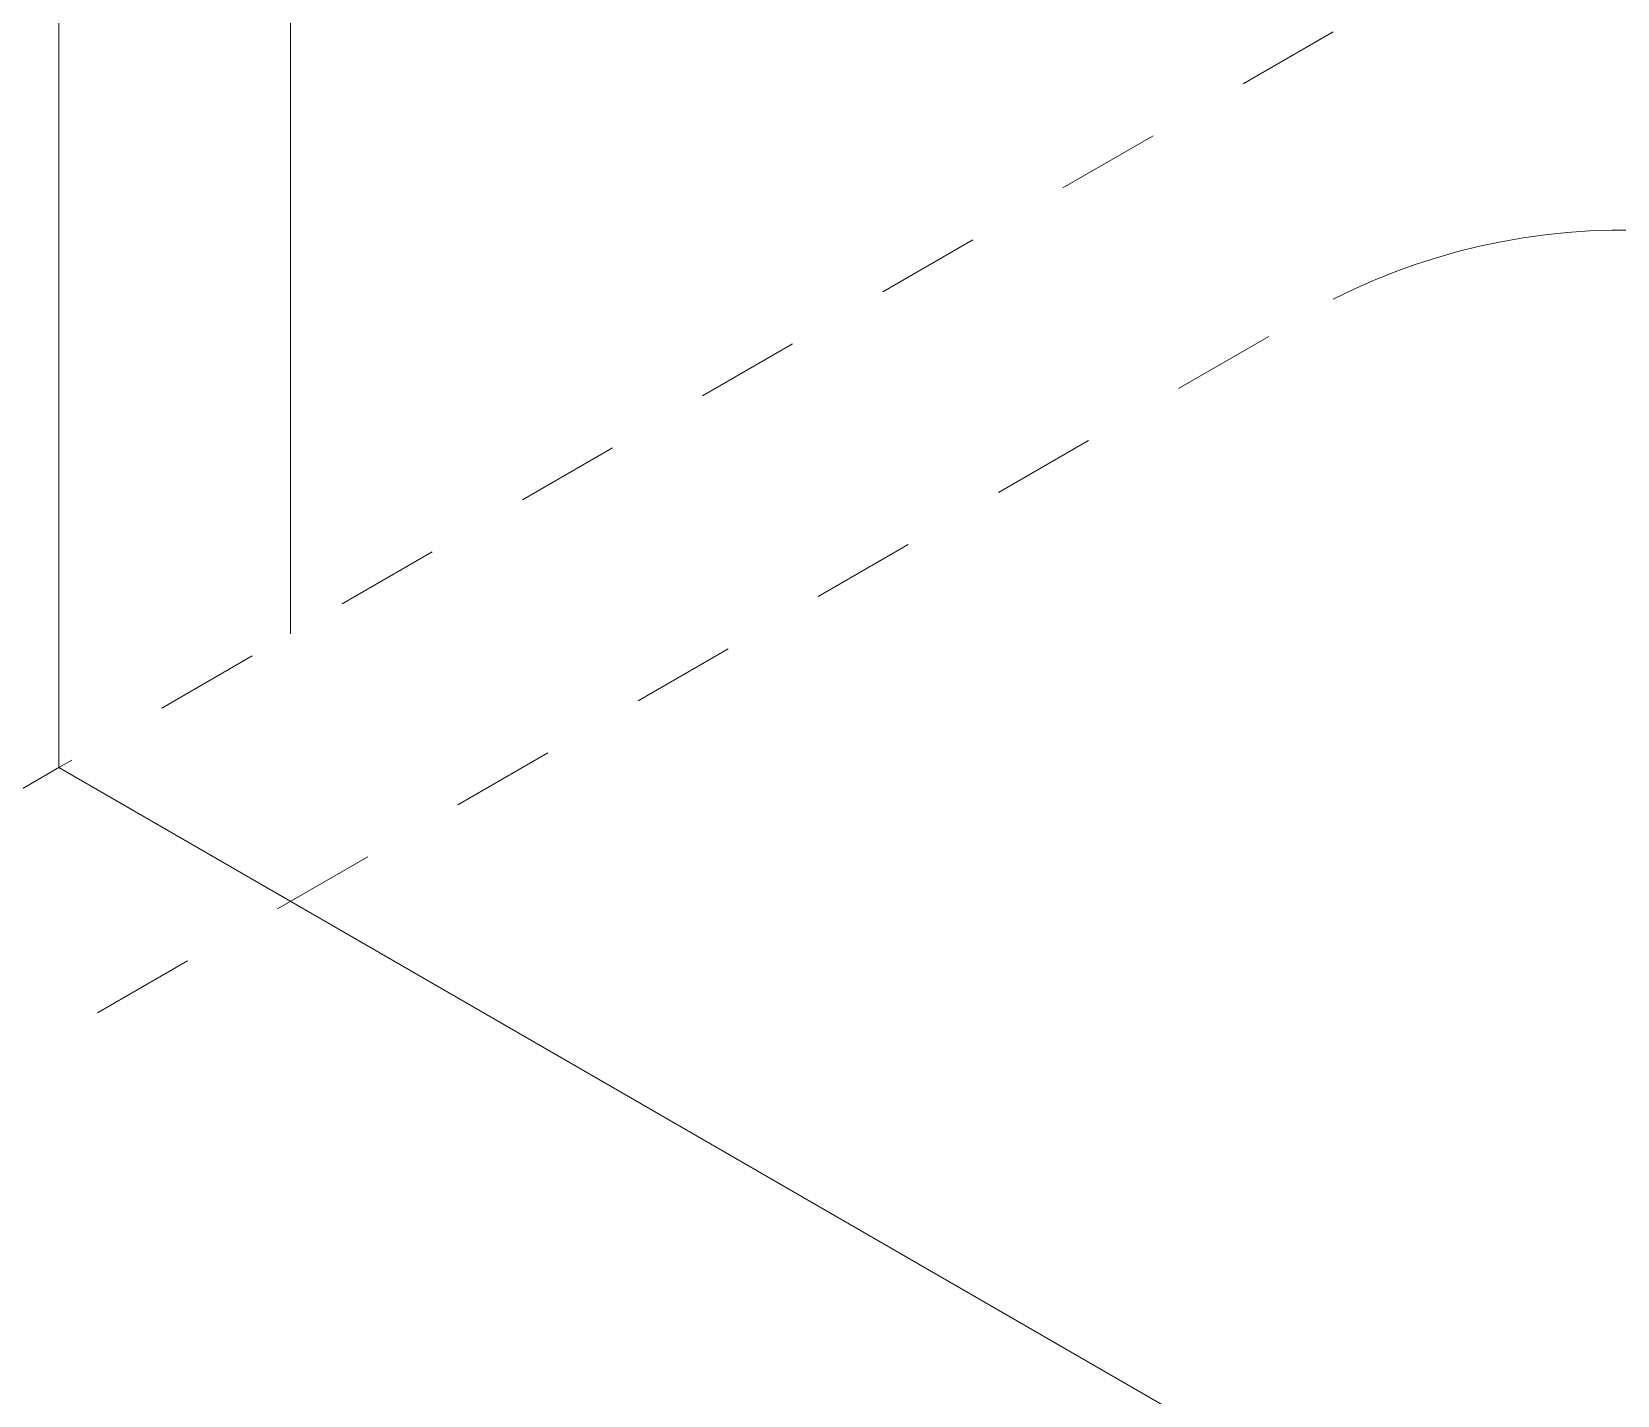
# Model space of a CAD drawing. Header units: inches. Extents: x -14 to 184, y -4 to 134.
# Drawn here: x 99.701 to 101.225, y 63.495 to 64.806 of the extents above; entities that cross this region are included whole.
import ezdxf

# ---------------------------------------------------------------- set-up
doc = ezdxf.new("R2010")
doc.units = ezdxf.units.IN
doc.linetypes.add('HIDDEN', pattern=[1.905, 1.27, -0.635])
doc.layers.add('ZANO_R', color=7, linetype='Continuous', lineweight=0)
doc.layers.add('ZANO_R_przerywana', color=250, linetype='HIDDEN', lineweight=0)

msp = doc.modelspace()

# ---------------------------------------------------------------- linework, layer by layer
at = {"layer": 'ZANO_R'}
for p, q in [((99.72748, 76.76414), (99.72748, 64.0988)), ((99.95019, 64.22738), (99.95019, 75.92836)), ((99.72748, 64.0988), (98.72528, 63.52018)), ((99.72748, 64.0988), (112.25496, 56.86605))]:
    msp.add_line(p, q, dxfattribs=at)
at = {"layer": 'ZANO_R_przerywana', "ltscale": 0.05}
for p, q in [((100.95239, 64.806), (99.72748, 64.0988)), ((101.1138, 64.60419), (101.13487, 64.60789)), ((101.13487, 64.60789), (101.15607, 64.61086)), ((101.15607, 64.61086), (101.17735, 64.61309)), ((101.17735, 64.61309), (101.19869, 64.61458)), ((101.19869, 64.61458), (101.22008, 64.61532)), ((101.22008, 64.61532), (101.24148, 64.61532)), ((101.05152, 64.58872), (101.0721, 64.5946)), ((101.0721, 64.5946), (101.09287, 64.59976)), ((101.09287, 64.59976), (101.1138, 64.60419)), ((101.01105, 64.57484), (101.03117, 64.58214)), ((101.03117, 64.58214), (101.05152, 64.58872)), ((100.97164, 64.55818), (100.9912, 64.56686)), ((100.9912, 64.56686), (101.01105, 64.57484)), ((98.72528, 63.26301), (100.95239, 64.54884)), ((100.95239, 64.54884), (100.97164, 64.55818))]:
    msp.add_line(p, q, dxfattribs=at)

doc.saveas('drawing.dxf')
